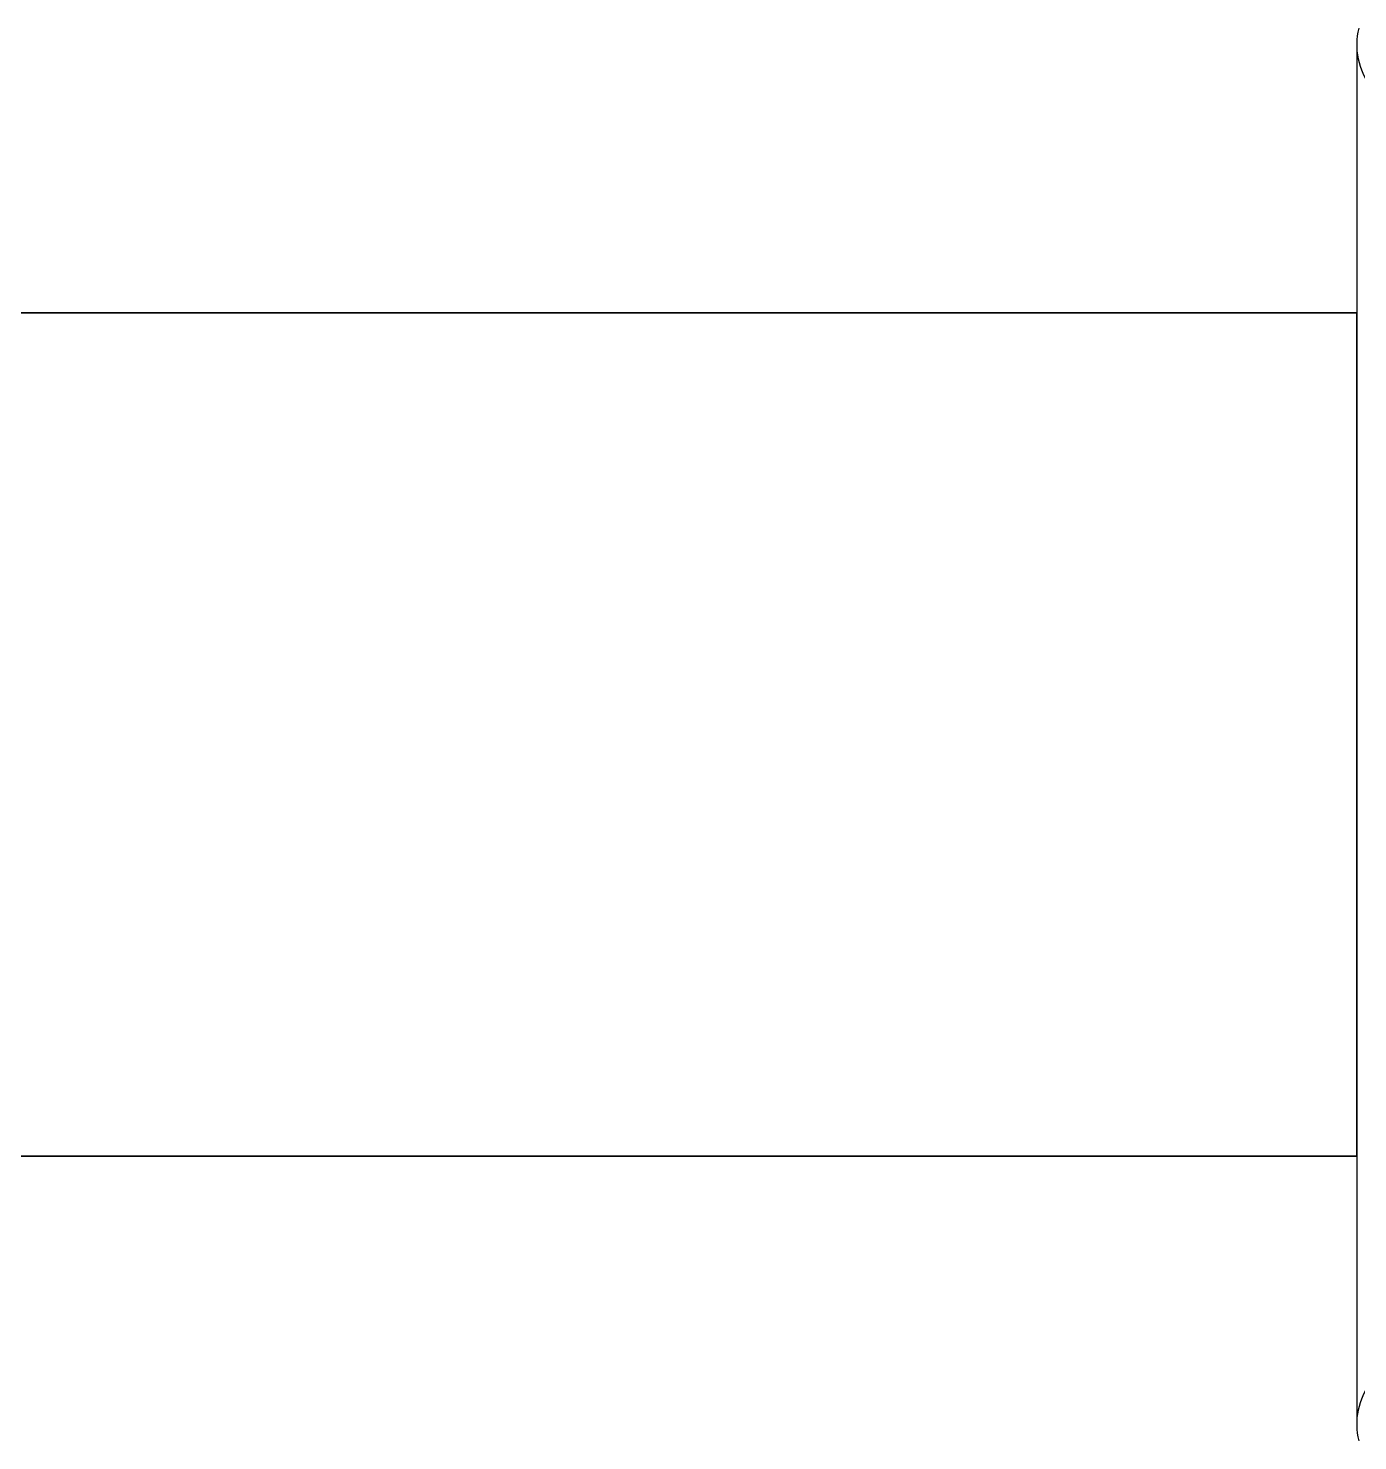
# Model space of a CAD drawing. Header units: millimetres. Extents: x 4086 to 8300, y 123 to 1549.
# Drawn here: x 7324.89 to 7337.46, y 826.09 to 839.45 of the extents above; entities that cross this region are included whole.
import ezdxf

# ---------------------------------------------------------------- set-up
doc = ezdxf.new("R2010")
doc.units = ezdxf.units.MM
doc.layers.add('端子', color=102, linetype='Continuous')
doc.layers.add('连接线缆', color=7, linetype='Continuous')

msp = doc.modelspace()

# ---------------------------------------------------------------- linework, layer by layer
at = {"layer": '端子', "color": 0, "linetype": 'Continuous'}
msp.add_line((7337.453, 839.289), (7337.453, 826.249), dxfattribs=at)
for centre, start, end in [((7338.093, 839.289), 165.7318, 270), ((7338.093, 826.249), 90, 194.2682)]:
    msp.add_arc(centre, 0.64, start, end, dxfattribs=at)
at = {"layer": '连接线缆', "color": 0}
for points in [[(7337.453, 828.782), (7271.714, 828.782), (7271.714, 836.756), (7337.453, 836.756)], [(7271.714, 828.782), (7337.453, 828.782), (7337.453, 836.756), (7271.714, 836.756)]]:
    msp.add_lwpolyline(points, close=True, dxfattribs=at)

doc.saveas('drawing.dxf')
